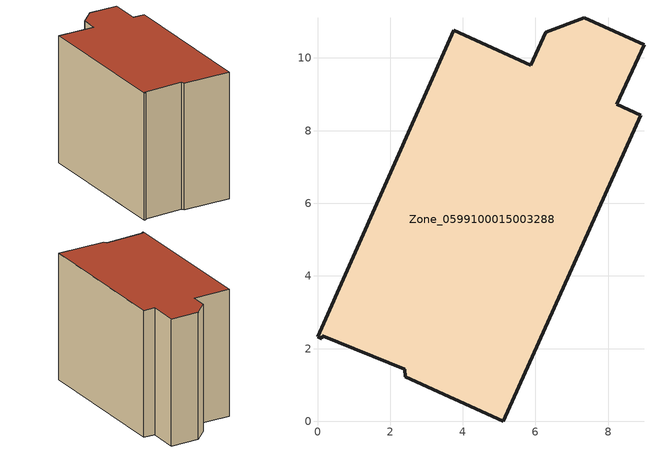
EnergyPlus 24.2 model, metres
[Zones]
Zone_0599100015003288
 floor ground (C_G): 6.29,10.71 7.35,11.11 8.99,10.36 8.24,8.72 8.9,8.42 5.12,0 2.42,1.22 2.4,1.44 0.13,2.36 0.11,2.27 0,2.32 3.75,10.76 5.87,9.79 z0.88
 wall outside (C_F): 8.24,8.72 8.99,10.36 7.35,11.11 6.29,10.71 5.87,9.79 3.75,10.76 0,2.32 0.11,2.27 0.13,2.36 2.4,1.44 2.42,1.22 5.12,0 8.9,8.42 8.24,8.72 z0.88:8.73
 roof outside (C_R): 0.13,2.36 2.4,1.44 2.42,1.22 5.12,0 8.9,8.42 8.24,8.72 8.99,10.36 7.35,11.11 6.29,10.71 5.87,9.79 3.75,10.76 0,2.32 0.11,2.27 z8.73
[BUILDING]
Pand.0599100015003288: North Axis=0; Terrain=City; Loads Convergence Tolerance Value=0.04; Temperature Convergence Tolerance Value=0.4; Solar Distribution=FullExterior; Maximum Number of Warmup Days=25; Minimum Number of Warmup Days=1
[Site:Location]
Rotterdam.The.Hague.AP_ZH_NLD Design_Conditions: Latitude=51.96; Longitude=4.45; Time Zone=1; Elevation=-4.5
[SITE:GROUNDTEMPERATURE:BUILDINGSURFACE]
18, 18, 18, 18, 18, 18, 18, 18, 18, 18, 18, 18
[MATERIAL] Thermal Absorptance=0.9; Solar Absorptance=0.7; Visible Absorptance=0.7
Name | Roughness | Thickness | Conductivity | Density | Specific Heat
G.TI.1965-1974 | MediumSmooth | 0.15 | 0.882353 | 540 | 1210
F.TI.1965-1974 | Rough | 0.3 | 0.697674 | 1920 | 840
R.TI.1965-1974 | MediumRough | 0.2 | 0.232558 | 1500 | 1000
[CONSTRUCTION]
C_G: G.TI.1965-1974
C_F: F.TI.1965-1974
C_R: R.TI.1965-1974
[ZONE]
Zone_0599100015003288: Type=1; Multiplier=1; Ceiling Height=Autocalculate; Volume=Autocalculate; Floor Area=autocalculate; Part of Total Floor Area=Yes
[ZONEINFILTRATION:DESIGNFLOWRATE]
Infil_Zone_0599100015003288: Zone or ZoneList or Space or SpaceList=Zone_0599100015003288; Schedule=AlwaysOn; Design Flow Rate Calculation Method=Flow/Area; Flow Rate per Floor Area=0.003; Constant Term Coefficient=1; Temperature Term Coefficient=0; Velocity Term Coefficient=0; Velocity Squared Term Coefficient=0
[HVACTEMPLATE:ZONE:IDEALLOADSAIRSYSTEM]
Zone_0599100015003288: Maximum Heating Supply Air Temperature=50; Minimum Cooling Supply Air Temperature=13; Maximum Heating Supply Air Humidity Ratio=0.0156; Minimum Cooling Supply Air Humidity Ratio=0.0077; Heating Limit=NoLimit; Cooling Limit=NoLimit; Dehumidification Control Type=ConstantSensibleHeatRatio; Cooling Sensible Heat Ratio=0.7; Dehumidification Setpoint=60; Humidification Control Type=None; Humidification Setpoint=30; Outdoor Air Method=None; Outdoor Air Flow Rate per Person=0.00944; Outdoor Air Flow Rate per Zone Floor Area=0; Outdoor Air Flow Rate per Zone=0; Demand Controlled Ventilation Type=None; Outdoor Air Economizer Type=NoEconomizer; Heat Recovery Type=None; Sensible Heat Recovery Effectiveness=0.7; Latent Heat Recovery Effectiveness=0.65
[ZONECONTROL:THERMOSTAT]
ThermostatControl_Zone_0599100015003288: Zone or ZoneList=Zone_0599100015003288; Control Type Schedule=DualSetpointControlType; Control 1=Thermostat_Zone_0599100015003288; Temperature Difference Between Cutout And Setpoint=0
[THERMOSTATSETPOINT:DUALSETPOINT]
Thermostat_Zone_0599100015003288: Heating Setpoint Temperature Schedule=HeatingSetpoint_Zone_0599100015003288; Cooling Setpoint Temperature Schedule=CoolingSetpoint_Zone_0599100015003288
[SCHEDULE:COMPACT]
HeatingSetpoint_Zone_0599100015003288: Through: 12/31, For: AllDays, Until: 24:00, 21
CoolingSetpoint_Zone_0599100015003288: Through: 12/31, For: AllDays, Until: 24:00, 24
DualSetpointControlType: Through: 12/31, For: AllDays, Until: 24:00, 4
AlwaysOn: Through: 12/31, For: AllDays, Until: 24:00, 1
